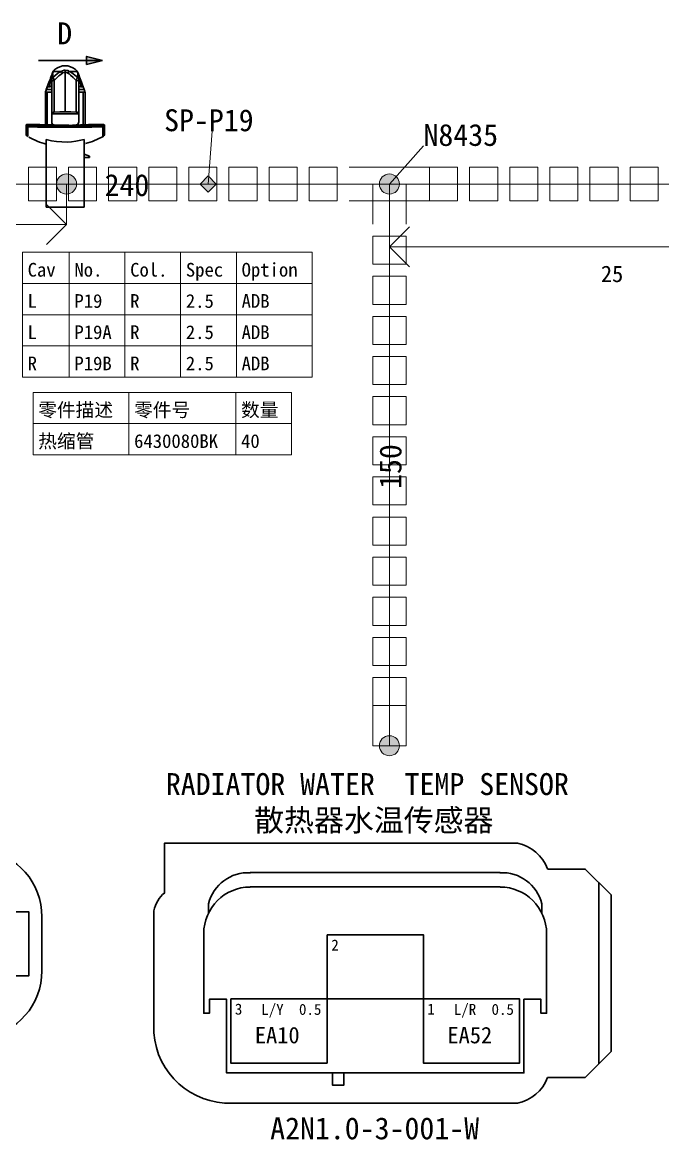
# Model space of a CAD drawing. Header units: millimetres. Extents: x 6 to 3615, y -854 to 0.
# Drawn here: x 1993.8 to 2073.6, y -684.3 to -545 of the extents above; entities that cross this region are included whole.
import ezdxf

# ---------------------------------------------------------------- set-up
doc = ezdxf.new("R2010")
doc.units = ezdxf.units.MM
doc.styles.add('4eff5b8b_Style', font='simfang.ttf')

msp = doc.modelspace()

# ---------------------------------------------------------------- hatches: boundary and pattern name
for points in [[(2001.82, -550.28), (2003.82, -549.78), (2001.82, -549.28)], [(2016.98, -566.19), (2015.98, -565.19), (2016.98, -564.19), (2017.98, -565.19)]]:
    msp.add_hatch(color=256).paths.add_polyline_path(points)
h = msp.add_hatch(color=256)
edge = h.paths.add_edge_path()
edge.add_arc((1999.32, -565.19), 1.25, 0, 360)
h = msp.add_hatch(color=256)
edge = h.paths.add_edge_path()
edge.add_arc((1999.32, -565.19), 1.25, 0, 360)
h = msp.add_hatch(color=256)
edge = h.paths.add_edge_path()
edge.add_arc((2039.56, -565.19), 1.25, 0, 360)
h = msp.add_hatch(color=256)
edge = h.paths.add_edge_path()
edge.add_arc((2039.56, -565.19), 1.25, 0, 360)
h = msp.add_hatch(color=256)
edge = h.paths.add_edge_path()
edge.add_arc((2039.56, -635.19), 1.25, 0, 360)
h = msp.add_hatch(color=256)
edge = h.paths.add_edge_path()
edge.add_arc((2039.56, -635.19), 1.25, 0, 360)

# ---------------------------------------------------------------- linework, layer by layer
at = {"linetype": 'Continuous', "lineweight": 30}
for p, q in [((2003.82, -549.78), (2001.82, -549.28)), ((2001.82, -549.28), (2001.82, -550.28)), ((2003.82, -549.78), (2001.82, -549.28)), ((2001.82, -549.28), (2001.82, -550.28)), ((2003.82, -549.78), (2001.82, -550.28)), ((2001.82, -550.28), (2003.82, -549.78))]:
    msp.add_line(p, q, dxfattribs=at)
at = {"linetype": 'Continuous', "lineweight": 0}
for p, q in [((1998.06, -563.11), (1994.56, -563.11)), ((1994.56, -563.11), (1994.56, -567.28)), ((1998.06, -567.28), (1998.06, -563.11)), ((2003.06, -563.11), (1999.56, -563.11)), ((1999.56, -563.11), (1999.56, -567.28)), ((2003.06, -567.28), (2003.06, -563.11)), ((2008.06, -563.11), (2004.56, -563.11)), ((2004.56, -563.11), (2004.56, -567.28)), ((2008.06, -567.28), (2008.06, -563.11)), ((2013.06, -563.11), (2009.56, -563.11)), ((2009.56, -563.11), (2009.56, -567.28)), ((2013.06, -567.28), (2013.06, -563.11)), ((2018.06, -563.11), (2014.56, -563.11)), ((2014.56, -563.11), (2014.56, -567.28)), ((2018.06, -567.28), (2018.06, -563.11)), ((2023.06, -563.11), (2019.56, -563.11)), ((2019.56, -563.11), (2019.56, -567.28)), ((2023.06, -567.28), (2023.06, -563.11)), ((2028.06, -563.11), (2024.56, -563.11)), ((2024.56, -563.11), (2024.56, -567.28)), ((2028.06, -567.28), (2028.06, -563.11)), ((2033.06, -563.11), (2029.56, -563.11)), ((2029.56, -563.11), (2029.56, -567.28)), ((2033.06, -567.28), (2033.06, -563.11)), ((2048.06, -563.11), (2044.56, -563.11)), ((2044.56, -563.11), (2044.56, -567.28)), ((2048.06, -567.28), (2048.06, -563.11)), ((2053.06, -563.11), (2049.56, -563.11)), ((2049.56, -563.11), (2049.56, -567.28)), ((2053.06, -567.28), (2053.06, -563.11)), ((2058.06, -563.11), (2054.56, -563.11)), ((2054.56, -563.11), (2054.56, -567.28)), ((2058.06, -567.28), (2058.06, -563.11)), ((2063.06, -563.11), (2059.56, -563.11)), ((2059.56, -563.11), (2059.56, -567.28)), ((2063.06, -567.28), (2063.06, -563.11)), ((2068.06, -563.11), (2064.56, -563.11)), ((2064.56, -563.11), (2064.56, -567.28)), ((2068.06, -567.28), (2068.06, -563.11)), ((2073.06, -563.11), (2069.56, -563.11)), ((2069.56, -563.11), (2069.56, -567.28)), ((2073.06, -567.28), (2073.06, -563.11)), ((1994.56, -567.28), (1998.06, -567.28)), ((1994.56, -567.28), (1994.56, -567.28)), ((1999.56, -567.28), (2003.06, -567.28)), ((1999.56, -567.28), (1999.56, -567.28)), ((2004.56, -567.28), (2008.06, -567.28)), ((2004.56, -567.28), (2004.56, -567.28)), ((2009.56, -567.28), (2013.06, -567.28)), ((2009.56, -567.28), (2009.56, -567.28)), ((2014.56, -567.28), (2018.06, -567.28)), ((2014.56, -567.28), (2014.56, -567.28)), ((2019.56, -567.28), (2023.06, -567.28)), ((2019.56, -567.28), (2019.56, -567.28)), ((2024.56, -567.28), (2028.06, -567.28)), ((2024.56, -567.28), (2024.56, -567.28)), ((2029.56, -567.28), (2033.06, -567.28)), ((2029.56, -567.28), (2029.56, -567.28)), ((2044.56, -567.28), (2048.06, -567.28)), ((2044.56, -567.28), (2044.56, -567.28)), ((2049.56, -567.28), (2053.06, -567.28)), ((2049.56, -567.28), (2049.56, -567.28)), ((2054.56, -567.28), (2058.06, -567.28)), ((2054.56, -567.28), (2054.56, -567.28)), ((2059.56, -567.28), (2063.06, -567.28)), ((2059.56, -567.28), (2059.56, -567.28)), ((2064.56, -567.28), (2068.06, -567.28)), ((2064.56, -567.28), (2064.56, -567.28)), ((2069.56, -567.28), (2073.06, -567.28)), ((2069.56, -567.28), (2069.56, -567.28)), ((2041.65, -571.69), (2037.48, -571.69)), ((2037.48, -571.69), (2037.48, -575.19)), ((2041.65, -575.19), (2041.65, -571.69)), ((2037.48, -575.19), (2041.65, -575.19)), ((2041.65, -575.19), (2041.65, -575.19)), ((2041.65, -576.69), (2037.48, -576.69)), ((2037.48, -576.69), (2037.48, -580.19)), ((2041.65, -580.19), (2041.65, -576.69)), ((2037.48, -580.19), (2041.65, -580.19)), ((2041.65, -580.19), (2041.65, -580.19)), ((2041.65, -581.69), (2037.48, -581.69)), ((2037.48, -581.69), (2037.48, -585.19)), ((2041.65, -585.19), (2041.65, -581.69)), ((2037.48, -585.19), (2041.65, -585.19)), ((2041.65, -585.19), (2041.65, -585.19)), ((2041.65, -586.69), (2037.48, -586.69)), ((2037.48, -586.69), (2037.48, -590.19)), ((2041.65, -590.19), (2041.65, -586.69)), ((2037.48, -590.19), (2041.65, -590.19)), ((2041.65, -590.19), (2041.65, -590.19)), ((2041.65, -591.69), (2037.48, -591.69)), ((2037.48, -591.69), (2037.48, -595.19)), ((2041.65, -595.19), (2041.65, -591.69)), ((2037.48, -595.19), (2041.65, -595.19)), ((2041.65, -595.19), (2041.65, -595.19)), ((2041.65, -596.69), (2037.48, -596.69)), ((2037.48, -596.69), (2037.48, -600.19)), ((2041.65, -600.19), (2041.65, -596.69)), ((2037.48, -600.19), (2041.65, -600.19)), ((2041.65, -600.19), (2041.65, -600.19)), ((2041.65, -601.69), (2037.48, -601.69)), ((2037.48, -601.69), (2037.48, -605.19)), ((2041.65, -605.19), (2041.65, -601.69)), ((2037.48, -605.19), (2041.65, -605.19)), ((2041.65, -605.19), (2041.65, -605.19)), ((2041.65, -606.69), (2037.48, -606.69)), ((2037.48, -606.69), (2037.48, -610.19)), ((2041.65, -610.19), (2041.65, -606.69)), ((2037.48, -610.19), (2041.65, -610.19)), ((2041.65, -610.19), (2041.65, -610.19)), ((2041.65, -611.69), (2037.48, -611.69)), ((2037.48, -611.69), (2037.48, -615.19)), ((2041.65, -615.19), (2041.65, -611.69)), ((2037.48, -615.19), (2041.65, -615.19)), ((2041.65, -615.19), (2041.65, -615.19)), ((2041.65, -616.69), (2037.48, -616.69)), ((2037.48, -616.69), (2037.48, -620.19)), ((2041.65, -620.19), (2041.65, -616.69)), ((2037.48, -620.19), (2041.65, -620.19)), ((2041.65, -620.19), (2041.65, -620.19)), ((2041.65, -621.69), (2037.48, -621.69)), ((2037.48, -621.69), (2037.48, -625.19)), ((2041.65, -625.19), (2041.65, -621.69)), ((2037.48, -625.19), (2041.65, -625.19)), ((2041.65, -625.19), (2041.65, -625.19)), ((2041.65, -626.69), (2037.48, -626.69)), ((2037.48, -626.69), (2037.48, -630.19)), ((2041.65, -630.19), (2041.65, -626.69)), ((2037.48, -630.19), (2041.65, -630.19)), ((2041.65, -630.19), (2041.65, -630.19))]:
    msp.add_line(p, q, dxfattribs=at)
at = {"linetype": 'Continuous', "lineweight": 13}
for p, q in [((2015.98, -565.19), (2016.98, -564.19)), ((2015.98, -565.19), (2016.98, -564.19)), ((2015.98, -565.19), (2016.98, -566.19)), ((2016.98, -566.19), (2015.98, -565.19)), ((2016.98, -564.19), (2017.98, -565.19)), ((2016.98, -564.19), (2017.98, -565.19)), ((2017.98, -565.19), (2016.98, -566.19)), ((2017.98, -565.19), (2016.98, -566.19))]:
    msp.add_line(p, q, dxfattribs=at)
at = {"linetype": 'Continuous', "lineweight": 30}
for points in [[(1995.82, -549.78), (2003.82, -549.78)], [(1997.54, -551.42), (1997.58, -551.32)], [(1997.6, -551.25), (1997.58, -551.32)], [(1997.59, -551.27), (1997.58, -551.32)], [(1997.58, -551.46), (1997.62, -551.32)], [(1997.62, -551.21), (1997.59, -551.27)], [(1997.6, -551.25), (1997.59, -551.27)], [(1997.62, -551.21), (1997.6, -551.25)], [(1997.62, -551.22), (1997.6, -551.25)], [(1997.62, -551.21), (1997.67, -551.13)], [(1997.67, -551.16), (1997.62, -551.21)], [(1997.64, -551.26), (1997.62, -551.32)], [(1997.64, -551.26), (1997.66, -551.19)], [(1997.68, -551.12), (1997.65, -551.17)], [(1997.67, -551.16), (1997.66, -551.19)], [(1997.67, -551.13), (1997.68, -551.12)], [(1997.67, -551.16), (1997.67, -551.13)], [(1997.73, -551.16), (1997.67, -551.16)], [(1997.92, -550.89), (1997.68, -551.12)], [(1997.73, -551.16), (1997.84, -551.16)], [(1997.84, -551.16), (1997.99, -551.16)], [(1998.2, -550.7), (1997.92, -550.89)], [(1997.99, -551.16), (1998.18, -551.16)], [(1998.36, -551.31), (1998.17, -551.45)], [(1998.41, -551.16), (1998.18, -551.16)], [(1998.5, -550.57), (1998.2, -550.7)], [(1998.36, -551.31), (1998.51, -551.23)], [(1998.66, -551.16), (1998.41, -551.16)], [(1998.83, -550.48), (1998.5, -550.57)], [(1998.51, -551.23), (1998.66, -551.16)], [(1998.81, -551.08), (1998.66, -551.16)], [(1998.75, -551.27), (1998.66, -551.16)], [(1998.66, -551.48), (1998.83, -551.37)], [(1998.83, -551.37), (1998.75, -551.27)], [(1998.92, -551.04), (1998.81, -551.08)], [(1999.16, -550.45), (1998.83, -550.48)], [(1998.83, -551.37), (1998.86, -551.35)], [(1998.86, -551.35), (1999.01, -551.3)], [(1998.92, -551.04), (1999.04, -551.02)], [(1999.01, -551.3), (1999.16, -551.28)], [(1999.04, -551.02), (1999.16, -551.02)], [(1999.49, -550.48), (1999.16, -550.45)], [(1999.16, -551.02), (1999.16, -551.14)], [(1999.16, -551.02), (1999.36, -551.04)], [(1999.16, -551.14), (1999.16, -551.28)], [(1999.16, -551.28), (1999.16, -556.21)], [(1999.2, -551.28), (1999.16, -551.28)], [(1999.35, -551.31), (1999.2, -551.28)], [(1999.49, -551.37), (1999.35, -551.31)], [(1999.36, -551.04), (1999.46, -551.06)], [(1999.46, -551.06), (1999.56, -551.1)], [(1999.82, -550.57), (1999.49, -550.48)], [(1999.58, -551.25), (1999.49, -551.37)], [(1999.49, -551.37), (1999.64, -551.46)], [(1999.56, -551.1), (1999.66, -551.16)], [(1999.66, -551.16), (1999.58, -551.25)], [(1999.66, -551.16), (1999.87, -551.26)], [(1999.91, -551.16), (1999.66, -551.16)], [(2000.12, -550.7), (1999.82, -550.57)], [(1999.87, -551.26), (2000.15, -551.44)], [(1999.91, -551.16), (2000.13, -551.16)], [(2000.4, -550.89), (2000.12, -550.7)], [(2000.13, -551.16), (2000.33, -551.16)], [(2000.48, -551.16), (2000.33, -551.16)], [(2000.64, -551.12), (2000.4, -550.89)], [(2000.59, -551.16), (2000.48, -551.16)], [(2000.65, -551.16), (2000.59, -551.16)], [(2000.64, -551.12), (2000.64, -551.13)], [(2000.64, -551.12), (2000.67, -551.17)], [(2000.64, -551.13), (2000.69, -551.21)], [(2000.64, -551.13), (2000.65, -551.16)], [(2000.66, -551.19), (2000.65, -551.16)], [(2000.65, -551.16), (2000.69, -551.21)], [(2000.68, -551.25), (2000.66, -551.19)], [(2000.7, -551.31), (2000.68, -551.25)], [(2000.69, -551.21), (2000.71, -551.25)], [(2000.69, -551.21), (2000.72, -551.27)], [(2000.74, -551.46), (2000.7, -551.31)], [(2000.71, -551.25), (2000.72, -551.27)], [(2000.72, -551.27), (2000.71, -551.25)], [(2000.71, -551.25), (2000.72, -551.27)], [(2000.72, -551.27), (2000.74, -551.32)], [(2000.77, -551.39), (2000.74, -551.32)], [(2000.77, -551.39), (2000.8, -551.48)], [(2000.8, -551.48), (2000.77, -551.39)], [(1997.04, -552.76), (1996.8, -553.4)], [(1997.12, -552.55), (1997.04, -552.76)], [(1997.04, -552.76), (1997.07, -552.76)], [(1997.07, -552.76), (1997.14, -552.79)], [(1997.19, -552.35), (1997.12, -552.55)], [(1997.14, -552.79), (1997.23, -552.82)], [(1997.26, -552.17), (1997.19, -552.35)], [(1997.28, -552.57), (1997.23, -552.82)], [(1997.26, -552.17), (1997.32, -552.01)], [(1997.32, -552.01), (1997.26, -552.17)], [(1997.33, -552.34), (1997.28, -552.57)], [(1997.37, -551.88), (1997.32, -552.01)], [(1997.33, -552.34), (1997.38, -552.09)], [(1997.37, -551.88), (1997.51, -551.5)], [(1997.37, -551.88), (1997.4, -551.79)], [(1997.38, -551.91), (1997.37, -551.88)], [(1997.41, -551.94), (1997.38, -551.91)], [(1997.38, -552.09), (1997.41, -551.94)], [(1997.4, -551.79), (1997.43, -551.7)], [(1997.43, -551.83), (1997.41, -551.94)], [(1997.41, -551.94), (1997.45, -551.94)], [(1997.51, -551.5), (1997.43, -551.7)], [(1997.43, -551.7), (1997.47, -551.63)], [(1997.44, -551.71), (1997.43, -551.7)], [(1997.46, -551.72), (1997.43, -551.83)], [(1997.44, -551.71), (1997.46, -551.72)], [(1997.45, -551.94), (1997.47, -551.94)], [(1997.46, -551.72), (1997.47, -551.69)], [(1997.47, -551.69), (1997.52, -551.6)], [(1997.49, -551.6), (1997.47, -551.63)], [(1997.49, -551.64), (1997.47, -551.69)], [(1997.49, -551.74), (1997.47, -551.83)], [(1997.47, -551.83), (1997.47, -551.94)], [(1997.47, -552.14), (1997.47, -551.94)], [(1997.47, -551.94), (1997.47, -552.41)], [(1997.47, -552.14), (1997.48, -552.07)], [(1997.47, -552.18), (1997.47, -552.14)], [(1997.47, -552.28), (1997.47, -552.18)], [(1997.47, -552.41), (1997.47, -552.28)], [(1997.47, -552.41), (1997.49, -552.36)], [(1997.47, -556.34), (1997.47, -552.41)], [(1997.51, -552), (1997.48, -552.07)], [(1997.49, -551.6), (1997.52, -551.57)], [(1997.52, -551.66), (1997.49, -551.74)], [(1997.49, -552.36), (1997.55, -552.32)], [(1997.54, -551.42), (1997.51, -551.5)], [(1997.51, -551.5), (1997.54, -551.42)], [(1997.57, -551.94), (1997.51, -552)], [(1997.52, -551.57), (1997.54, -551.55)], [(1997.52, -551.6), (1997.54, -551.58)], [(1997.55, -551.59), (1997.52, -551.66)], [(1997.54, -551.55), (1997.55, -551.54)], [(1997.54, -551.58), (1997.55, -551.57)], [(1997.55, -551.54), (1997.56, -551.54)], [(1997.55, -551.57), (1997.56, -551.56)], [(1997.56, -551.58), (1997.55, -551.59)], [(1997.55, -551.59), (1997.56, -551.58)], [(1997.65, -552.29), (1997.55, -552.32)], [(1997.56, -551.54), (1997.57, -551.54)], [(1997.56, -551.58), (1997.57, -551.56)], [(1997.56, -551.56), (1997.56, -551.57)], [(1997.56, -551.56), (1997.56, -551.56)], [(1997.56, -551.56), (1997.56, -551.56)], [(1997.56, -551.56), (1997.56, -551.56)], [(1997.56, -551.57), (1997.56, -551.58)], [(1997.57, -551.53), (1997.58, -551.53)], [(1997.57, -551.54), (1997.57, -551.53)], [(1997.57, -551.55), (1997.58, -551.54)], [(1997.57, -551.56), (1997.57, -551.55)], [(1997.65, -551.89), (1997.57, -551.94)], [(1997.59, -551.45), (1997.58, -551.46)], [(1997.58, -551.46), (1997.58, -551.53)], [(1997.58, -551.54), (1997.58, -551.53)], [(1997.59, -551.45), (1997.6, -551.52)], [(1997.6, -551.52), (1997.62, -551.66)], [(1997.62, -551.66), (1997.65, -551.89)], [(1997.65, -551.89), (1997.92, -551.65)], [(1997.65, -551.91), (1997.65, -551.89)], [(1997.69, -552.01), (1997.65, -551.91)], [(1997.65, -552.29), (1997.77, -552.27)], [(1997.74, -552.12), (1997.69, -552.01)], [(1997.79, -552.27), (1997.74, -552.12)], [(1997.77, -552.27), (1997.79, -552.27)], [(1997.79, -552.27), (1998.06, -552.01)], [(1997.79, -556.24), (1997.79, -552.27)], [(1997.92, -551.65), (1998.17, -551.45)], [(1998.06, -552.01), (1998.37, -551.72)], [(1998.37, -551.72), (1998.47, -551.63)], [(1998.47, -551.63), (1998.66, -551.48)], [(1999.64, -551.46), (1999.83, -551.61)], [(1999.83, -551.61), (2000.15, -551.9)], [(2000.15, -551.44), (2000.36, -551.62)], [(2000.15, -551.9), (2000.53, -552.27)], [(2000.36, -551.62), (2000.67, -551.89)], [(2000.53, -552.27), (2000.54, -552.23)], [(2000.53, -556.24), (2000.53, -552.27)], [(2000.65, -552.28), (2000.53, -552.27)], [(2000.54, -552.23), (2000.59, -552.1)], [(2000.59, -552.1), (2000.63, -551.98)], [(2000.63, -551.98), (2000.67, -551.89)], [(2000.76, -552.32), (2000.65, -552.28)], [(2000.67, -551.89), (2000.68, -551.79)], [(2000.67, -551.89), (2000.75, -551.94)], [(2000.68, -551.79), (2000.71, -551.6)], [(2000.73, -551.45), (2000.71, -551.6)], [(2000.73, -551.45), (2000.74, -551.46)], [(2000.74, -551.53), (2000.74, -551.46)], [(2000.74, -551.53), (2000.74, -551.54)], [(2000.74, -551.53), (2000.74, -551.53)], [(2000.75, -551.54), (2000.74, -551.53)], [(2000.74, -551.54), (2000.74, -551.55)], [(2000.74, -551.55), (2000.75, -551.56)], [(2000.76, -551.54), (2000.75, -551.54)], [(2000.75, -551.56), (2000.76, -551.58)], [(2000.81, -552), (2000.75, -551.94)], [(2000.77, -551.55), (2000.76, -551.54)], [(2000.76, -551.56), (2000.76, -551.57)], [(2000.76, -551.56), (2000.76, -551.56)], [(2000.76, -551.56), (2000.76, -551.56)], [(2000.76, -551.56), (2000.76, -551.56)], [(2000.76, -551.56), (2000.76, -551.56)], [(2000.77, -551.57), (2000.76, -551.56)], [(2000.76, -551.57), (2000.77, -551.59)], [(2000.76, -551.58), (2000.77, -551.59)], [(2000.83, -552.36), (2000.76, -552.32)], [(2000.77, -551.55), (2000.79, -551.56)], [(2000.77, -551.57), (2000.78, -551.58)], [(2000.8, -551.67), (2000.77, -551.59)], [(2000.78, -551.58), (2000.78, -551.58)], [(2000.81, -551.62), (2000.78, -551.58)], [(2000.82, -551.59), (2000.79, -551.56)], [(2000.84, -551.6), (2000.8, -551.48)], [(2000.8, -551.67), (2000.83, -551.75)], [(2000.85, -551.72), (2000.81, -551.62)], [(2000.84, -552.07), (2000.81, -552)], [(2000.84, -551.62), (2000.82, -551.59)], [(2000.83, -551.75), (2000.85, -551.84)], [(2000.83, -552.36), (2000.85, -552.41)], [(2000.95, -551.88), (2000.84, -551.6)], [(2000.88, -551.7), (2000.84, -551.6)], [(2000.88, -551.7), (2000.84, -551.62)], [(2000.85, -552.14), (2000.84, -552.07)], [(2000.85, -551.72), (2000.88, -551.71)], [(2000.89, -551.83), (2000.85, -551.72)], [(2000.85, -551.94), (2000.85, -551.84)], [(2000.85, -551.94), (2000.85, -552.14)], [(2000.87, -551.94), (2000.85, -551.94)], [(2000.85, -552.14), (2000.85, -552.24)], [(2000.85, -552.24), (2000.85, -552.36)], [(2000.85, -552.36), (2000.85, -552.41)], [(2000.85, -553.3), (2000.85, -552.41)], [(2000.85, -552.41), (2000.85, -556.34)], [(2000.91, -551.94), (2000.87, -551.94)], [(2000.88, -551.71), (2000.88, -551.7)], [(2000.9, -551.75), (2000.88, -551.7)], [(2000.91, -551.94), (2000.89, -551.83)], [(2000.95, -551.88), (2000.9, -551.75)], [(2000.94, -551.91), (2000.91, -551.94)], [(2000.95, -552.13), (2000.91, -551.94)], [(2000.95, -551.88), (2000.94, -551.91)], [(2000.97, -551.94), (2000.95, -551.88)], [(2000.99, -552.34), (2000.95, -552.13)], [(2001.03, -552.1), (2000.97, -551.94)], [(2001.03, -552.52), (2000.99, -552.34)], [(2001.09, -552.27), (2001.03, -552.1)], [(2001.06, -552.67), (2001.03, -552.52)], [(2001.09, -552.82), (2001.06, -552.67)], [(2001.18, -552.5), (2001.09, -552.27)], [(2001.09, -552.27), (2001.18, -552.5)], [(2001.09, -552.82), (2001.18, -552.79)], [(2001.27, -552.76), (2001.18, -552.5)], [(2001.18, -552.79), (2001.25, -552.76)], [(2001.27, -552.76), (2001.25, -552.76)], [(2001.51, -553.4), (2001.27, -552.76)], [(1996.69, -553.7), (1996.68, -553.79)], [(1996.68, -557.8), (1996.68, -553.79)], [(1996.69, -553.7), (1996.76, -553.53)], [(1996.71, -553.65), (1996.69, -553.7)], [(1996.71, -553.65), (1996.76, -553.53)], [(1996.77, -553.71), (1996.71, -553.65)], [(1996.76, -553.53), (1996.8, -553.4)], [(1996.86, -553.74), (1996.77, -553.71)], [(1996.85, -553.27), (1996.8, -553.4)], [(1997.47, -553.4), (1996.8, -553.4)], [(1996.9, -553.18), (1996.85, -553.27)], [(1996.86, -553.74), (1996.91, -553.74)], [(1996.96, -553.11), (1996.9, -553.18)], [(1997.47, -553.74), (1996.91, -553.74)], [(1996.91, -557.81), (1996.91, -553.74)], [(1997.05, -553.07), (1996.96, -553.11)], [(1997.14, -553.06), (1997.05, -553.07)], [(1997.23, -552.82), (1997.14, -553.06)], [(1997.14, -553.06), (1997.23, -553.06)], [(1997.23, -552.82), (1997.23, -553.06)], [(1997.3, -553.05), (1997.23, -553.06)], [(1997.3, -553.05), (1997.37, -553.04)], [(1997.37, -553.04), (1997.42, -553.02)], [(1997.42, -553.02), (1997.45, -553.01)], [(1997.45, -553.01), (1997.47, -553.01)], [(1997.47, -553.01), (1997.47, -553.04)], [(1997.47, -553.1), (1997.47, -553.12)], [(2000.86, -553.01), (2000.85, -553.01)], [(2000.85, -553.08), (2000.85, -553.04)], [(2000.85, -553.04), (2000.85, -553.04)], [(2000.85, -553.3), (2000.85, -553.29)], [(2001.51, -553.4), (2000.85, -553.4)], [(2001.4, -553.74), (2000.85, -553.74)], [(2000.9, -553.02), (2000.86, -553.01)], [(2000.95, -553.04), (2000.9, -553.02)], [(2001.02, -553.05), (2000.95, -553.04)], [(2001.09, -553.06), (2001.02, -553.05)], [(2001.09, -552.82), (2001.18, -553.06)], [(2001.09, -553.06), (2001.09, -552.82)], [(2001.09, -553.06), (2001.18, -553.06)], [(2001.18, -553.06), (2001.24, -553.07)], [(2001.24, -553.07), (2001.29, -553.08)], [(2001.29, -553.08), (2001.38, -553.13)], [(2001.38, -553.13), (2001.43, -553.2)], [(2001.4, -553.74), (2001.51, -553.73)], [(2001.4, -557.81), (2001.4, -553.74)], [(2001.47, -553.3), (2001.43, -553.2)], [(2001.47, -553.3), (2001.51, -553.4)], [(2001.56, -553.53), (2001.51, -553.4)], [(2001.51, -553.73), (2001.58, -553.68)], [(2001.6, -553.65), (2001.56, -553.53)], [(2001.6, -553.65), (2001.58, -553.68)], [(2001.6, -553.65), (2001.62, -553.7)], [(2001.62, -553.7), (2001.64, -553.79)], [(2001.64, -557.8), (2001.64, -553.79)], [(1997.48, -556.31), (1997.47, -556.34)], [(1997.47, -556.44), (1997.47, -556.34)], [(1997.47, -556.34), (1997.47, -556.44)], [(1999.16, -556.44), (1997.47, -556.44)], [(1997.47, -557.46), (1997.47, -556.44)], [(1997.53, -556.28), (1997.48, -556.31)], [(1997.6, -556.26), (1997.53, -556.28)], [(1997.69, -556.24), (1997.6, -556.26)], [(1997.79, -556.24), (1997.69, -556.24)], [(1998.47, -556.21), (1997.79, -556.24)], [(1999.16, -556.21), (1998.47, -556.21)], [(1999.85, -556.21), (1999.16, -556.21)], [(1999.16, -556.44), (2000.85, -556.44)], [(2000.53, -556.24), (1999.85, -556.21)], [(2000.63, -556.24), (2000.53, -556.24)], [(2000.72, -556.26), (2000.63, -556.24)], [(2000.79, -556.28), (2000.72, -556.26)], [(2000.84, -556.31), (2000.79, -556.28)], [(2000.85, -556.34), (2000.84, -556.31)], [(2000.85, -556.34), (2000.85, -556.44)], [(2000.85, -556.44), (2000.85, -557.46)], [(1994.29, -557.81), (1994.28, -557.83)], [(1994.31, -557.92), (1994.28, -557.83)], [(1994.28, -557.83), (1994.28, -558.02)], [(1994.28, -558.02), (1994.28, -558.26)], [(1994.28, -558.02), (1994.28, -558.23)], [(1994.28, -558.46), (1994.28, -558.23)], [(1994.28, -558.26), (1994.28, -558.23)], [(1994.28, -558.26), (1994.28, -558.46)], [(1994.29, -557.81), (1994.34, -557.79)], [(1994.35, -557.98), (1994.31, -557.92)], [(1994.65, -557.78), (1994.34, -557.79)], [(1994.34, -557.79), (1994.34, -557.81)], [(1994.34, -557.81), (1994.35, -557.83)], [(1994.35, -557.83), (1994.36, -557.85)], [(1994.35, -557.98), (1994.41, -558.03)], [(1994.36, -557.85), (1994.38, -557.86)], [(1994.38, -557.86), (1994.41, -557.88)], [(1994.41, -557.88), (1994.42, -557.89)], [(1994.41, -558.03), (1994.48, -558.07)], [(1994.42, -557.89), (1994.79, -557.89)], [(1994.42, -557.93), (1994.42, -557.89)], [(1994.43, -557.98), (1994.42, -557.93)], [(1994.45, -558.03), (1994.43, -557.98)], [(1994.48, -558.07), (1994.45, -558.03)], [(1994.48, -558.07), (1994.79, -558.07)], [(1994.48, -558.35), (1994.48, -558.07)], [(1994.48, -558.51), (1994.48, -558.35)], [(1994.65, -557.78), (1994.99, -557.78)], [(1994.79, -557.89), (1995.2, -557.9)], [(1994.79, -558.07), (1995.16, -558.08)], [(1995.35, -557.78), (1994.99, -557.78)], [(1995.16, -558.08), (1995.46, -558.08)], [(1995.2, -557.9), (1995.63, -557.9)], [(1995.35, -557.78), (1995.54, -557.78)], [(1995.46, -558.08), (1995.72, -558.09)], [(1996.01, -557.79), (1995.54, -557.78)], [(1995.63, -557.9), (1996.09, -557.9)], [(1995.72, -558.09), (1995.97, -558.09)], [(1995.97, -558.09), (1996.22, -558.09)], [(1996.5, -557.8), (1996.01, -557.79)], [(1996.57, -557.91), (1996.09, -557.9)], [(1996.22, -558.09), (1996.61, -558.09)], [(1997.01, -557.81), (1996.5, -557.8)], [(1997.06, -557.91), (1996.57, -557.91)], [(1996.61, -558.09), (1997.09, -558.1)], [(1997.53, -557.83), (1997.01, -557.81)], [(1997.58, -557.91), (1997.06, -557.91)], [(1997.09, -558.1), (1997.39, -558.1)], [(1997.39, -558.1), (1997.86, -558.1)], [(1997.48, -557.58), (1997.47, -557.46)], [(1997.54, -557.69), (1997.48, -557.58)], [(1997.49, -557.61), (1997.48, -557.58)], [(1997.54, -557.69), (1997.48, -557.58)], [(1998.07, -557.84), (1997.53, -557.83)], [(1997.58, -557.74), (1997.54, -557.69)], [(1997.54, -557.69), (1997.63, -557.78)], [(1997.63, -557.78), (1997.54, -557.69)], [(1998.1, -557.91), (1997.58, -557.91)], [(1997.63, -557.78), (1997.73, -557.83)], [(1997.73, -557.83), (1997.63, -557.78)], [(1997.73, -557.83), (1997.71, -557.82)], [(1997.86, -558.1), (1998.21, -558.1)], [(1998.61, -557.85), (1998.07, -557.84)], [(1998.62, -557.92), (1998.1, -557.91)], [(1998.21, -558.1), (1998.55, -558.1)], [(1998.55, -558.1), (1998.86, -558.1)], [(1999.16, -557.85), (1998.61, -557.85)], [(1999.16, -557.92), (1998.62, -557.92)], [(1998.86, -558.1), (1999.16, -558.1)], [(1999.61, -557.85), (1999.16, -557.85)], [(1999.69, -557.92), (1999.16, -557.92)], [(1999.16, -558.1), (1999.43, -558.1)], [(1999.43, -558.1), (1999.73, -558.1)], [(2000.22, -557.91), (1999.61, -557.85)], [(2000.22, -557.91), (1999.69, -557.92)], [(1999.73, -558.1), (2000.08, -558.1)], [(2000.52, -557.84), (2000.07, -557.84)], [(2000.08, -558.1), (2000.46, -558.1)], [(2000.22, -557.91), (2000.74, -557.91)], [(2000.46, -558.1), (2000.93, -558.1)], [(2001.05, -557.82), (2000.52, -557.84)], [(2000.69, -557.78), (2000.58, -557.83)], [(2000.59, -557.83), (2000.69, -557.78)], [(2000.61, -557.82), (2000.59, -557.83)], [(2000.69, -557.78), (2000.78, -557.69)], [(2000.78, -557.69), (2000.69, -557.78)], [(2000.69, -557.78), (2000.74, -557.74)], [(2000.74, -557.91), (2001.25, -557.91)], [(2000.83, -557.58), (2000.78, -557.69)], [(2000.83, -557.58), (2000.78, -557.69)], [(2000.78, -557.69), (2000.82, -557.61)], [(2000.83, -557.58), (2000.85, -557.46)], [(2000.93, -558.1), (2001.35, -558.09)], [(2001.56, -557.8), (2001.05, -557.82)], [(2001.75, -557.91), (2001.25, -557.91)], [(2001.35, -558.09), (2001.71, -558.09)], [(2002.05, -557.79), (2001.56, -557.8)], [(2001.71, -558.09), (2001.97, -558.09)], [(2001.75, -557.91), (2002.23, -557.9)], [(2001.97, -558.09), (2002.39, -558.09)], [(2002.52, -557.78), (2002.05, -557.79)], [(2002.23, -557.9), (2002.69, -557.9)], [(2002.39, -558.09), (2002.48, -558.09)], [(2002.48, -558.09), (2002.85, -558.08)], [(2002.97, -557.78), (2002.52, -557.78)], [(2002.69, -557.9), (2003.12, -557.9)], [(2002.85, -558.08), (2003.2, -558.08)], [(2002.97, -557.78), (2003.33, -557.78)], [(2003.12, -557.9), (2003.53, -557.89)], [(2003.2, -558.08), (2003.51, -558.07)], [(2003.67, -557.78), (2003.33, -557.78)], [(2003.51, -558.07), (2003.84, -558.07)], [(2003.53, -557.89), (2003.9, -557.89)], [(2003.67, -557.78), (2003.98, -557.79)], [(2003.86, -558.03), (2003.84, -558.07)], [(2003.91, -558.03), (2003.84, -558.07)], [(2003.84, -558.07), (2003.84, -558.28)], [(2003.84, -558.49), (2003.84, -558.28)], [(2003.89, -557.98), (2003.86, -558.03)], [(2003.9, -557.93), (2003.89, -557.98)], [(2003.9, -557.89), (2003.93, -557.88)], [(2003.9, -557.93), (2003.9, -557.89)], [(2003.97, -557.98), (2003.91, -558.03)], [(2003.93, -557.88), (2003.95, -557.86)], [(2003.95, -557.86), (2003.96, -557.85)], [(2003.96, -557.85), (2003.97, -557.83)], [(2003.97, -557.83), (2003.98, -557.81)], [(2004.01, -557.92), (2003.97, -557.98)], [(2003.98, -557.81), (2003.98, -557.79)], [(2003.98, -557.79), (2004.02, -557.8)], [(2004.04, -557.83), (2004.01, -557.92)], [(2004.02, -557.8), (2004.04, -557.83)], [(2004.04, -558.02), (2004.04, -557.83)], [(2004.04, -558.17), (2004.04, -558.02)], [(2004.04, -558.02), (2004.04, -558.23)], [(2004.04, -558.3), (2004.04, -558.17)], [(2004.04, -558.23), (2004.04, -558.3)], [(2004.04, -558.42), (2004.04, -558.3)], [(1994.28, -558.46), (1994.28, -558.62)], [(1994.28, -558.62), (1994.28, -558.76)], [(1994.28, -558.73), (1994.28, -558.72)], [(1994.28, -558.73), (1994.28, -558.73)], [(1994.28, -558.86), (1994.28, -558.76)], [(1994.28, -558.76), (1994.28, -558.86)], [(1994.28, -558.91), (1994.28, -558.86)], [(1994.28, -558.86), (1994.28, -558.91)], [(1994.28, -558.91), (1994.28, -558.92)], [(1994.28, -558.91), (1994.28, -558.92)], [(1994.28, -558.92), (1994.28, -558.99)], [(1994.29, -559.04), (1994.28, -558.92)], [(1994.28, -558.92), (1994.29, -559.04)], [(1994.28, -558.92), (1994.28, -558.92)], [(1994.29, -559.04), (1994.33, -559.13)], [(1994.33, -559.13), (1994.4, -559.22)], [(1994.4, -559.22), (1994.48, -559.28)], [(1994.48, -558.63), (1994.48, -558.51)], [(1994.48, -558.63), (1994.48, -558.75)], [(1994.48, -558.86), (1994.48, -558.75)], [(1994.48, -559.01), (1994.48, -558.86)], [(1994.48, -559.13), (1994.48, -559.01)], [(1994.48, -559.13), (1994.48, -559.2)], [(1994.48, -559.2), (1994.48, -559.24)], [(1994.48, -559.27), (1994.48, -559.24)], [(1994.48, -559.27), (1994.48, -559.28)], [(1996.8, -559.64), (1997.43, -559.79)], [(1996.8, -559.64), (1996.8, -564.09)], [(1996.8, -559.64), (1996.8, -559.84)], [(2001.52, -559.64), (2000.91, -559.78)], [(2001.52, -563.94), (2001.52, -559.64)], [(2003.84, -558.68), (2003.84, -558.49)], [(2003.84, -558.85), (2003.84, -558.68)], [(2003.84, -558.96), (2003.84, -558.85)], [(2003.84, -558.96), (2003.84, -559.05)], [(2003.84, -559.05), (2003.84, -559.17)], [(2003.84, -559.17), (2003.84, -559.24)], [(2003.92, -559.22), (2003.84, -559.28)], [(2003.84, -559.24), (2003.84, -559.27)], [(2003.84, -559.27), (2003.84, -559.28)], [(2003.92, -559.22), (2003.99, -559.13)], [(2004.03, -559.04), (2003.99, -559.13)], [(2004.04, -558.92), (2004.03, -558.99)], [(2004.03, -559.04), (2004.04, -558.92)], [(2004.04, -558.52), (2004.04, -558.42)], [(2004.04, -558.62), (2004.04, -558.52)], [(2004.04, -558.55), (2004.04, -558.7)], [(2004.04, -558.7), (2004.04, -558.62)], [(2004.04, -558.7), (2004.04, -558.62)], [(2004.04, -558.77), (2004.04, -558.7)], [(2004.04, -558.77), (2004.04, -558.82)], [(2004.04, -558.82), (2004.04, -558.77)], [(2004.04, -558.82), (2004.04, -558.87)], [(2004.04, -558.87), (2004.04, -558.82)], [(2004.04, -558.87), (2004.04, -558.9)], [(2004.04, -558.92), (2004.04, -558.9)], [(2004.04, -558.92), (2004.04, -558.92)], [(2004.04, -558.92), (2004.04, -558.92)], [(1996.8, -559.84), (1996.8, -559.98)], [(1996.8, -559.98), (1996.8, -560.05)], [(1996.8, -560.05), (1996.8, -560.08)], [(1996.8, -560.33), (1996.8, -560.44)], [(1997.43, -559.79), (1998.08, -559.89)], [(1998.08, -559.89), (1998.73, -559.95)], [(1998.73, -559.95), (1999.39, -559.96)], [(1999.39, -559.96), (1999.92, -559.92)], [(1999.92, -559.92), (2000.46, -559.86)], [(2000.46, -559.86), (2000.91, -559.78)], [(2001.52, -559.94), (2001.52, -559.9)], [(2001.52, -559.94), (2001.52, -560.44)], [(2001.52, -559.99), (2001.52, -559.94)], [(2001.52, -560.21), (2001.62, -560.18)], [(2001.52, -560.19), (2001.52, -560.18)], [(2001.52, -561.46), (2002.17, -561.72)], [(2001.52, -563.02), (2001.52, -561.52)], [(2001.52, -561.88), (2002.17, -561.88)], [(2002.17, -561.72), (2002.17, -561.88)], [(2001.52, -563.02), (2001.52, -568.07)], [(1996.8, -564.09), (1996.79, -564.17)], [(1996.8, -564.17), (1996.79, -564.17)], [(1996.8, -564.17), (1996.79, -568.07)], [(2001.52, -568.07), (1996.79, -568.07)], [(2011.52, -653.53), (2011.52, -647.35), (2055.57, -647.35)], [(2022.22, -651.01), (2053.35, -651.01)], [(2059.28, -676.52), (2063.98, -676.52), (2067.2, -673.3), (2067.2, -653.77), (2063.98, -650.56), (2059.28, -650.56)], [(2022.22, -652.79), (2053.35, -652.79)], [(2065.65, -652.23), (2065.65, -674.85)], [(2010.21, -655.78), (2010.21, -671.02)], [(2017.01, -656.06), (2017.01, -654.91)], [(2058.57, -656.06), (2058.57, -654.91)], [(1982.6, -655.88), (1982.6, -663.88), (1994.6, -663.88), (1994.6, -655.88), (1982.6, -655.88)], [(1996.24, -656.5), (1996.24, -663.26)], [(2059.15, -658.6), (2059.15, -668.54), (2058.45, -668.54), (2058.45, -666.78), (2056.32, -666.78), (2056.32, -675.97), (2019.26, -675.97), (2019.26, -666.78), (2017.13, -666.78), (2017.13, -668.54), (2016.42, -668.54), (2016.42, -658.6)], [(2031.79, -658.74), (2031.79, -666.74), (2043.79, -666.74), (2043.79, -674.74), (2055.79, -674.74), (2055.79, -666.74), (2043.79, -666.74), (2043.79, -658.74), (2031.79, -658.74)], [(2019.79, -666.74), (2019.79, -674.74), (2031.79, -674.74), (2031.79, -666.74), (2019.79, -666.74)], [(2033.86, -675.97), (2033.86, -677.5), (2032.47, -677.5), (2032.47, -675.97)], [(2019.28, -679.73), (2055.57, -679.73)]]:
    msp.add_lwpolyline(points, dxfattribs=at)
msp.add_lwpolyline([(2003.82, -549.78), (2001.82, -549.28), (2001.82, -550.28)], close=True, dxfattribs=at)
at = {"linetype": 'Continuous', "lineweight": 13}
for points in [[(2016.98, -565.19), (2017.48, -558.61)], [(2039.56, -565.19), (2043.81, -560.44)], [(1974.56, -565.19), (2039.56, -565.19)], [(1999.32, -565.19), (1999.32, -570.24)], [(2039.56, -565.19), (2039.56, -573.03)], [(2039.56, -565.19), (2184.56, -565.19)], [(2039.56, -565.19), (2039.56, -635.19)], [(1999.32, -570.24), (1996.82, -567.74)], [(1999.32, -570.24), (1974.56, -570.24)], [(1999.32, -570.24), (1996.82, -572.74)], [(2039.56, -573.03), (2042.06, -570.53)], [(2039.56, -573.03), (2095.29, -573.03)], [(2039.56, -573.03), (2042.06, -575.53)], [(1993.82, -573.7), (2029.93, -573.7)], [(1993.82, -573.7), (1993.82, -589.26)], [(1993.82, -573.7), (2029.93, -573.7)], [(1999.65, -573.7), (1999.65, -589.26)], [(2006.6, -573.7), (2006.6, -589.26)], [(2013.54, -573.7), (2013.54, -589.26)], [(2020.49, -573.7), (2020.49, -589.26)], [(2029.93, -573.7), (2029.93, -589.26)], [(1993.82, -577.59), (2029.93, -577.59)], [(1993.82, -581.48), (2029.93, -581.48)], [(1993.82, -585.37), (2029.93, -585.37)], [(1993.82, -589.26), (2029.93, -589.26)], [(1995.14, -591.16), (2027.37, -591.16)], [(1995.14, -591.16), (1995.14, -598.93)], [(1995.14, -591.16), (2027.37, -591.16)], [(2007.09, -591.16), (2007.09, -598.93)], [(2020.42, -591.16), (2020.42, -598.93)], [(2027.37, -591.16), (2027.37, -598.93)], [(1995.14, -595.05), (2027.37, -595.05)], [(1995.14, -598.93), (2027.37, -598.93)]]:
    msp.add_lwpolyline(points, dxfattribs=at)
at = {"linetype": 'Continuous', "lineweight": 0}
for points in [[(1994.56, -567.28), (1998.06, -567.28), (1998.06, -563.11), (1994.56, -563.11), (1994.56, -567.28)], [(1999.56, -567.28), (2003.06, -567.28), (2003.06, -563.11), (1999.56, -563.11), (1999.56, -567.28)], [(2004.56, -567.28), (2008.06, -567.28), (2008.06, -563.11), (2004.56, -563.11), (2004.56, -567.28)], [(2009.56, -567.28), (2013.06, -567.28), (2013.06, -563.11), (2009.56, -563.11), (2009.56, -567.28)], [(2014.56, -567.28), (2018.06, -567.28), (2018.06, -563.11), (2014.56, -563.11), (2014.56, -567.28)], [(2019.56, -567.28), (2023.06, -567.28), (2023.06, -563.11), (2019.56, -563.11), (2019.56, -567.28)], [(2024.56, -567.28), (2028.06, -567.28), (2028.06, -563.11), (2024.56, -563.11), (2024.56, -567.28)], [(2029.56, -567.28), (2033.06, -567.28), (2033.06, -563.11), (2029.56, -563.11), (2029.56, -567.28)], [(2044.56, -567.28), (2048.06, -567.28), (2048.06, -563.11), (2044.56, -563.11), (2044.56, -567.28)], [(2049.56, -567.28), (2053.06, -567.28), (2053.06, -563.11), (2049.56, -563.11), (2049.56, -567.28)], [(2054.56, -567.28), (2058.06, -567.28), (2058.06, -563.11), (2054.56, -563.11), (2054.56, -567.28)], [(2059.56, -567.28), (2063.06, -567.28), (2063.06, -563.11), (2059.56, -563.11), (2059.56, -567.28)], [(2064.56, -567.28), (2068.06, -567.28), (2068.06, -563.11), (2064.56, -563.11), (2064.56, -567.28)], [(2069.56, -567.28), (2073.06, -567.28), (2073.06, -563.11), (2069.56, -563.11), (2069.56, -567.28)], [(2041.65, -575.19), (2041.65, -571.69), (2037.48, -571.69), (2037.48, -575.19), (2041.65, -575.19)], [(2041.65, -580.19), (2041.65, -576.69), (2037.48, -576.69), (2037.48, -580.19), (2041.65, -580.19)], [(2041.65, -585.19), (2041.65, -581.69), (2037.48, -581.69), (2037.48, -585.19), (2041.65, -585.19)], [(2041.65, -590.19), (2041.65, -586.69), (2037.48, -586.69), (2037.48, -590.19), (2041.65, -590.19)], [(2041.65, -595.19), (2041.65, -591.69), (2037.48, -591.69), (2037.48, -595.19), (2041.65, -595.19)], [(2041.65, -600.19), (2041.65, -596.69), (2037.48, -596.69), (2037.48, -600.19), (2041.65, -600.19)], [(2041.65, -605.19), (2041.65, -601.69), (2037.48, -601.69), (2037.48, -605.19), (2041.65, -605.19)], [(2041.65, -610.19), (2041.65, -606.69), (2037.48, -606.69), (2037.48, -610.19), (2041.65, -610.19)], [(2041.65, -615.19), (2041.65, -611.69), (2037.48, -611.69), (2037.48, -615.19), (2041.65, -615.19)], [(2041.65, -620.19), (2041.65, -616.69), (2037.48, -616.69), (2037.48, -620.19), (2041.65, -620.19)], [(2041.65, -625.19), (2041.65, -621.69), (2037.48, -621.69), (2037.48, -625.19), (2041.65, -625.19)], [(2041.65, -630.19), (2041.65, -626.69), (2037.48, -626.69), (2037.48, -630.19), (2041.65, -630.19)]]:
    msp.add_lwpolyline(points, close=True, dxfattribs=at)
for points in [[(2044.56, -563.11), (2034.56, -563.11)], [(2041.64, -565.19), (2037.48, -565.19)], [(2037.48, -565.19), (2037.48, -570.19)], [(2041.64, -565.19), (2041.65, -570.19)], [(2044.56, -567.28), (2034.56, -567.28)], [(2037.48, -635.19), (2037.48, -630.19)], [(2041.65, -635.19), (2041.64, -630.19)], [(2041.65, -635.19), (2037.48, -635.19)]]:
    msp.add_lwpolyline(points, dxfattribs=at)
at = {"linetype": 'Continuous', "lineweight": 13}
msp.add_lwpolyline([(2015.98, -565.19), (2016.98, -564.19), (2017.98, -565.19), (2016.98, -566.19)], close=True, dxfattribs=at)
for centre in [(1999.32, -565.19), (1999.32, -565.19), (1999.32, -565.19), (1999.32, -565.19), (2039.56, -565.19), (2039.56, -565.19), (2039.56, -565.19), (2039.56, -565.19), (2039.56, -635.19), (2039.56, -635.19), (2039.56, -635.19), (2039.56, -635.19)]:
    msp.add_circle(centre, 1.25, dxfattribs=at)
at = {"linetype": 'Continuous', "lineweight": 30}
for centre, radius, start, end in [((1998.99, -551.43), 9.05, -119, -104), ((1999.33, -551.35), 9.12, -75, -60), ((2054.46, -652.38), 5.16, 21, 78), ((1987.82, -656.5), 8.43, 0, 82), ((2021.97, -656.12), 5.11, 87, 166), ((2053.6, -656.12), 5.11, 14, 93), ((2022.22, -658.6), 5.8, 90, -180), ((2053.35, -658.6), 5.8, 0, 90), ((2013.91, -656.42), 3.75, 129, 170), ((1987.82, -663.26), 8.43, -82, 0), ((2019.62, -670.3), 9.44, -176, -88), ((2054.46, -674.7), 5.16, -78, -21)]:
    msp.add_arc(centre, radius, start, end, dxfattribs=at)

# ---------------------------------------------------------------- texts
at = {"linetype": 'Continuous', "style": '4eff5b8b_Style'}
for s, height, p in [('D', 2.73, (1998.16, -547.78)), ('SP-P19', 2.734, (2011.48, -558.61)), ('N8435', 2.734, (2043.81, -560.44)), ('240', 2.734, (2004.06, -566.69)), ('Cav', 1.709, (1994.47, -576.73)), ('No.', 1.709, (2000.3, -576.73)), ('Col.', 1.709, (2007.25, -576.73)), ('Spec', 1.709, (2014.19, -576.73)), ('Option', 1.709, (2021.14, -576.73)), ('25', 2.051, (2065.92, -577.41)), ('L', 1.71, (1994.47, -580.62)), ('P19', 1.709, (2000.3, -580.62)), ('R', 1.71, (2007.25, -580.62)), ('2.5', 1.709, (2014.19, -580.62)), ('ADB', 1.709, (2021.14, -580.62)), ('L', 1.71, (1994.47, -584.51)), ('P19A', 1.709, (2000.3, -584.51)), ('R', 1.71, (2007.25, -584.51)), ('2.5', 1.709, (2014.19, -584.51)), ('ADB', 1.709, (2021.14, -584.51)), ('R', 1.71, (1994.47, -588.4)), ('P19B', 1.709, (2000.3, -588.4)), ('R', 1.71, (2007.25, -588.4)), ('2.5', 1.709, (2014.19, -588.4)), ('ADB', 1.709, (2021.14, -588.4)), ('零件描述', 1.709, (1995.79, -594.19)), ('零件号', 1.709, (2007.74, -594.19)), ('数量', 1.709, (2021.07, -594.19)), ('热缩管', 1.709, (1995.79, -598.08)), ('6430080BK', 1.709, (2007.74, -598.08)), ('40', 1.709, (2021.07, -598.08)), ('RADIATOR WATER  TEMP SENSOR', 2.7344, (2011.7, -641.34)), ('散热器水温传感器', 2.734, (2022.7, -645.84)), ('2', 1.37, (2032.32, -660.72)), ('3', 1.37, (2020.3, -668.7)), ('L/Y', 1.367, (2023.59, -668.73)), ('0.5', 1.367, (2028.29, -668.73)), ('1', 1.37, (2044.29, -668.7)), ('L/R', 1.367, (2047.59, -668.73)), ('0.5', 1.367, (2052.29, -668.73)), ('EA10', 2.051, (2022.79, -672.28)), ('EA52', 2.051, (2046.79, -672.28)), ('A2N1.0-3-001-W', 2.7344, (2024.7, -684.24))]:
    msp.add_text(s, height=height, dxfattribs=at).set_placement(p)
msp.add_text('150', height=2.734, rotation=-270, dxfattribs=at).set_placement((2041.06, -603.19))

doc.saveas('drawing.dxf')
